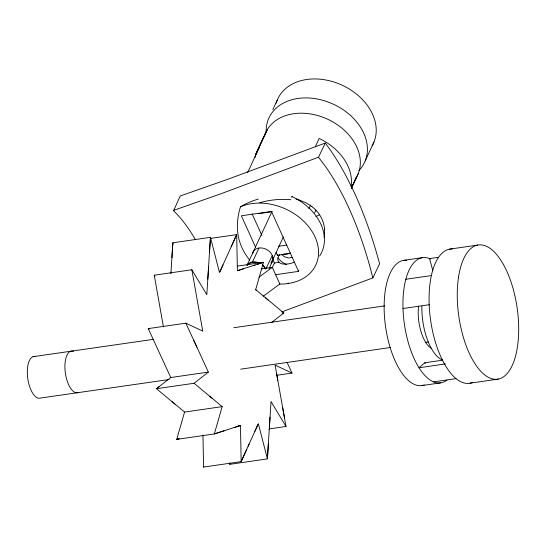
<?xml version="1.0" encoding="UTF-8"?>
<svg xmlns="http://www.w3.org/2000/svg" width="546" height="546" viewBox="0 0 546 546"><rect width="100%" height="100%" fill="white"/><g stroke="black" fill="none" stroke-linecap="round" stroke-linejoin="round"><path stroke-width="0.82" d="M170.918 273.41L171 272.072M171.908 257.712L172.741 244.601M207.808 279.122L208.599 266.632M209.507 252.272L210.333 239.162M267.52 457.084L268.345 443.973M269.253 429.613L270.038 417.124M170.932 273.143L172.85 242.786L210.449 237.346L219.506 272.59L236.684 234.616L210.838 238.356M210.449 237.346L206.825 294.697L191.844 269.758L154.252 275.198L163.431 326.897M269.56 428.863L286.008 426.481L271.028 401.549L267.404 458.893L229.811 464.332L229.893 462.974M291.687 197.154L292.171 196.533M324.222 237.715L324.522 229.627M176.74 439.38L184.562 412.073L222.161 406.633L214.332 433.947L176.74 439.38L179.115 438.615M237.674 266.038L263.52 262.298L255.692 289.605L283.763 312.974L271.444 322.631M258.333 199.037L253.228 200.723A53.822 36.739 -13.4 0 0 240.472 206.811C236.971 218.141 235.961 230.801 239.837 242.247A63.8 47.843 24.9 0 0 245.509 254.327L249.72 260.36M267.404 458.893L258.34 423.648L241.168 461.623L203.576 467.062L203.863 466.427M248.102 446.294L249.078 444.13M220.045 271.41L223 264.878M231.176 246.778L236.247 235.572M257.808 424.836L254.852 431.36M241.598 460.667L246.669 449.467M265.322 133.558L255.883 154.163L267.055 130.037L257.453 150.471M351.501 188.083L356.436 177.32L351.269 188.37M272.829 109.637L277.238 100.143M247.652 172.543L259.486 147.086A50.607 37.954 24.9 0 0 254.968 157.439M246.956 265.37L271.533 212.49M252.518 261.923L258.988 248.007M315.308 146.744L319.164 138.452A50.607 37.954 24.9 0 1 351.064 186.691M266.114 268.393L272.277 255.562A10.545 8.033 26.3 0 1 271.171 263.22M271.949 261.514L283.367 236.937M269.082 268.536L272.14 261.957M290.69 253.378L277.382 255.303L277.743 254.511M272.167 267.82L274.372 263.076L272.638 259.234M308.92 208.722L310.688 204.914M314.605 212.926L315.895 210.149M288.056 283.545L288.308 282.999M275.177 274.761L298.573 271.376L298.942 270.591M365.137 161.043L373.955 142.062M351.331 188.268L358.169 173.799M195.393 239.564A166.762 72.461 81.8 0 0 173.56 210.736L180.221 196L227.409 179.429L325.266 143.052A242.834 105.514 81.8 0 1 379.047 261.746L379.6 263.793L372.87 277.887L281.77 311.95M173.3 210.49L221.437 193.605L318.509 157.214L325.266 143.052M442.403 360.217L424.781 362.762L419.048 367.758L445.481 363.929M157.439 387.96L159.336 386.472M184.562 412.073L156.49 388.704L170.761 377.525L208.354 372.085L185.852 323.171L148.259 328.61L170.761 377.525M156.49 388.704L194.089 383.265L208.354 372.085M258.995 277.143L272.317 267.349L279.852 284.002L263.206 296.239M237.79 270.604L240.731 269.649M253.822 265.424L255.057 265.028M260.462 263.288L263.281 262.373M178.876 438.691L176.979 439.305M214.571 433.865L217.39 432.951M222.795 431.21L224.031 430.814M237.121 426.59L240.063 425.634M263.52 262.298L237.394 270.734L236.684 234.616M214.332 433.947L240.458 425.511L241.168 461.623M218.072 432.732L220.379 431.995M221.123 431.75L222.386 431.347M234.118 427.559L236.541 426.781M241.701 269.335L243.441 268.775M257.473 264.25L259.336 263.65M291.721 196.703L292.124 196.642A50.607 37.954 24.9 0 1 319.622 256.04M258.538 213.677L272.434 211.664M278.515 246.266L286.684 245.086M274.372 263.076L278.91 262.196M261.404 268.925L272.317 267.349M449.508 249.153L477.709 245.079M403.903 260.333L422.7 257.616M438.383 257.343L429.572 258.62L432.801 270.543M405.815 279.279L431.661 275.539M282.2 313.199L283.763 312.974M153.76 339.298L33.033 356.688M233.811 327.716L384.643 305.897M402.996 308.517L429.429 304.695M169.076 379.525L40.677 398.02A21.089 9.166 81.8 0 1 27.628 377.47A21.089 9.166 81.8 0 1 35.743 356.654M240.697 369.164L390.69 347.468M425.232 342.465L428.603 341.98M276.331 375.334L291.994 373.068L287.039 362.285M433.62 381.872L456.006 378.637M421.696 385.599L440.492 382.882M470.072 383.183L498.266 379.101M238.104 425.853L240.458 425.511M289.175 258.135L284.357 256.695L281.92 254.654M298.908 199.918L305.801 202.723L311.937 206.579M185.852 323.171L202.743 331.108L191.844 269.758M291.994 373.068L275.109 365.131L286.008 426.481M148.259 328.61L149.106 329.006M265.281 297.59L268.12 299.952M209.732 396.294L212.571 398.655M172.14 401.733L174.979 404.095M194.089 383.265L222.161 406.633M318.509 157.214L326.017 167.253A220.291 95.721 81.8 0 1 370.584 269.103L372.87 277.887M154.252 275.198L154.873 276.242M193.741 340.329L196.908 347.201M298.573 271.376L271.444 211.439L241.366 215.786L255.624 247.297M276.01 252.272L277.382 255.303M252.115 213.895L261.855 235.415M255.637 289.325L256.108 290.363M172.85 242.786L173.157 243.96M229.511 463.158L229.811 464.332M276.665 373.873L277.832 380.46M282.61 407.336L283.238 410.906M283.285 411.158L284.541 418.229M202.941 435.148L203.576 467.062M446.921 380.084A63.261 27.491 81.8 0 1 404.211 322.904A63.261 27.491 81.8 0 1 430.501 259.029M425.389 363.486A50.607 21.99 81.8 0 1 424.781 362.762M424.262 384.971A63.261 27.491 81.8 0 1 385.531 326.453A63.261 27.491 81.8 0 1 406.62 260.285M431.797 348.662A29.525 12.831 81.8 0 1 418.605 306.17M472.215 382.575A67.806 29.464 81.8 0 1 430.712 320.932A67.806 29.464 81.8 0 1 452.402 248.935M442.792 360.148A42.172 18.325 81.8 0 1 421.901 306.245M78.617 392.438A21.089 9.166 81.8 0 1 65.247 372.215A21.089 9.166 81.8 0 1 73.553 351.283M264.291 136.514A50.607 37.954 24.9 0 1 328.057 119.41A50.607 37.954 24.9 0 1 355.159 179.313M319.615 214.653A15.636 7.801 -24.4 0 1 315.936 216.489M294.553 262.121A15.636 7.801 -24.4 0 1 280.344 263.22A15.636 7.801 -24.4 0 1 279.607 254.62M286.486 264.428A16.871 14.633 49 0 1 277.962 257.808M259.637 202.764A60.613 42.417 -13.2 0 1 290.888 199.754M240.479 206.818A50.607 37.954 24.9 0 1 314.25 235.319A50.607 37.954 24.9 0 1 279.525 284.063M311.902 206.62A41.967 36.425 -27 0 1 324.652 229.6M296.021 198.997A53.269 44.765 -19.5 0 1 298.949 199.836M252.655 253.699A10.545 8.033 26.3 0 1 266.257 249.29A10.545 8.033 26.3 0 1 270.98 262.776M247.167 265.035A10.545 8.033 26.3 0 1 259.787 263.206M262.387 264.885A10.545 8.033 26.3 0 1 265.622 269.041M292.731 257.432A10.545 9.146 49 0 1 289.926 257.514M290.445 252.996A10.545 5.262 -24.4 0 1 283.524 253.999M276.167 103.228A52.716 39.537 24.9 0 1 341.093 84.726A52.716 39.537 24.9 0 1 372.147 145.734M266.195 132.705A52.716 39.537 24.9 0 1 330.432 102.914A52.716 39.537 24.9 0 1 358.852 170.611M247.591 265.151A10.545 8.033 26.3 0 1 259.507 263.425M262.517 265.274A10.545 8.033 26.3 0 1 265.513 268.864M458.456 277.552A67.806 29.464 81.8 0 0 495.379 379.32A67.806 29.464 81.8 0 0 510.128 279.388A67.806 29.464 81.8 0 0 458.456 277.552"/></g></svg>
